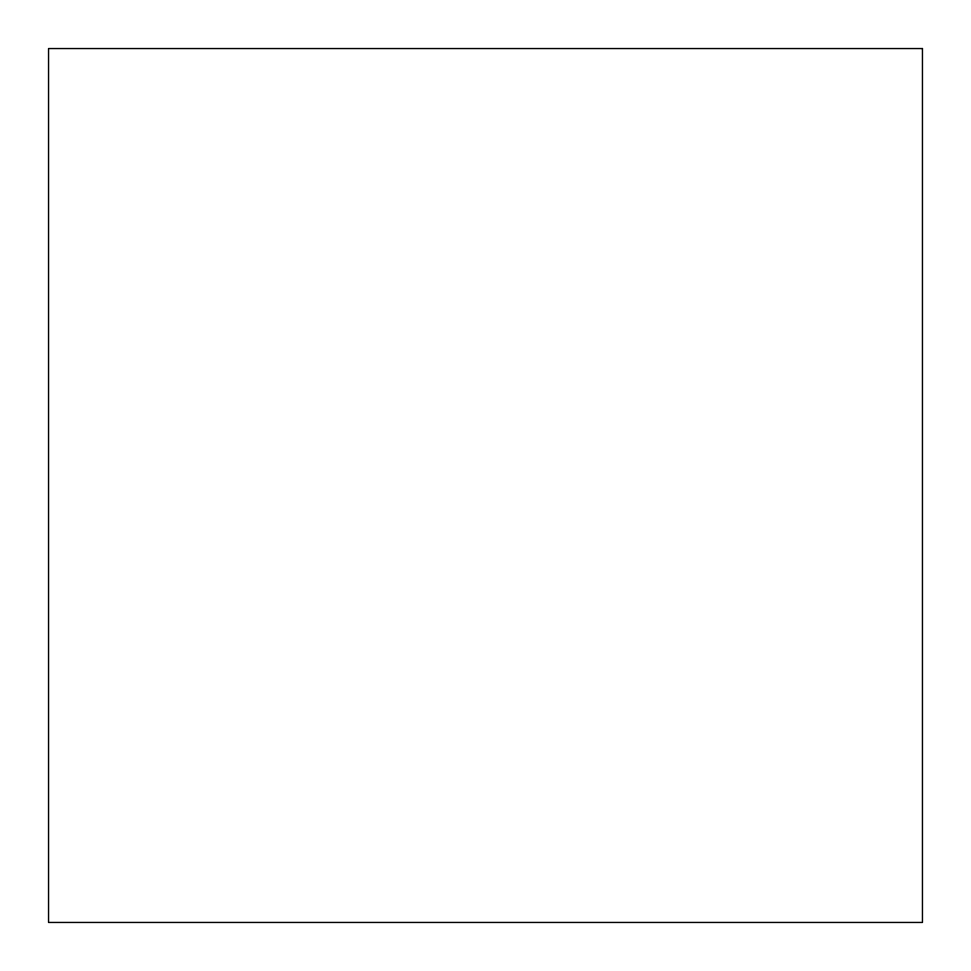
<?xml version="1.0" encoding="UTF-8"?>
<svg xmlns="http://www.w3.org/2000/svg" width="971" height="971" viewBox="0 0 971 971"><rect width="100%" height="100%" fill="white"/><g stroke="black" fill="none" stroke-linecap="round" stroke-linejoin="round"><path stroke-width="1.46" d="M922.45 48.55L48.55 48.55L48.55 922.45L922.45 922.45L922.45 48.55"/></g></svg>
